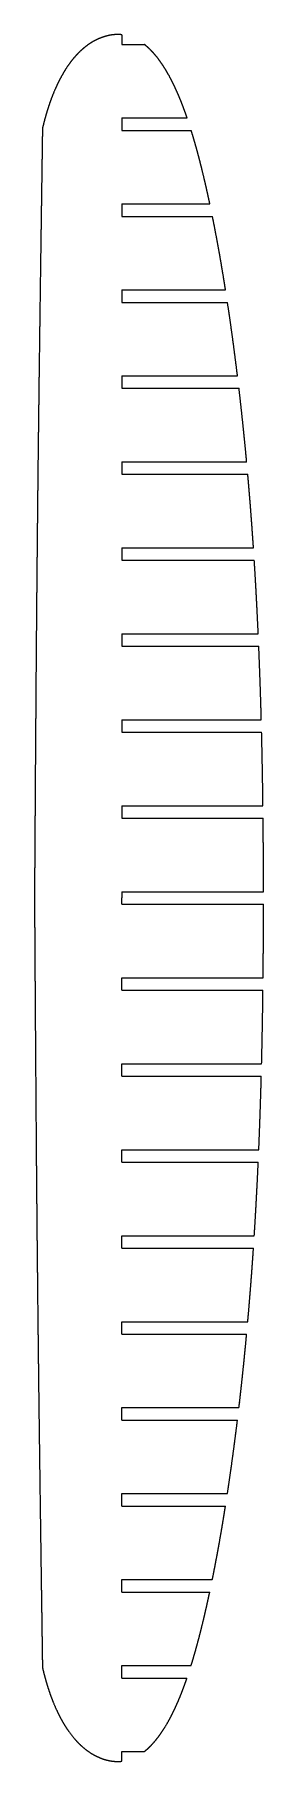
# Model space of a CAD drawing. Header units: metres. Extents: x 0 to 70, y -261 to 261.
import ezdxf

# ---------------------------------------------------------------- set-up
doc = ezdxf.new("R2010")
doc.units = ezdxf.units.M

msp = doc.modelspace()

# ---------------------------------------------------------------- linework, layer by layer
for p, q in [((26.84, 258.1, 925), (33.66, 258.1, 925)), ((26.84, 235.9, 925), (46.63, 235.9, 925)), ((26.84, 232.1, 925), (47.87, 232.1, 925)), ((26.84, 209.9, 925), (53.52, 209.9, 925)), ((26.84, 206.1, 925), (54.3, 206.1, 925)), ((26.84, 183.9, 925), (58.27, 183.9, 925)), ((26.84, 180.1, 925), (58.86, 180.1, 925)), ((26.84, 157.9, 925), (61.89, 157.9, 925)), ((26.84, 154.1, 925), (62.35, 154.1, 925)), ((26.84, 131.9, 925), (64.67, 131.9, 925)), ((26.84, 128.1, 925), (65.02, 128.1, 925)), ((26.84, 105.9, 925), (66.74, 105.9, 925)), ((26.84, 102.1, 925), (66.98, 102.1, 925)), ((26.84, 79.9, 925), (68.18, 79.9, 925)), ((26.84, 76.1, 925), (68.35, 76.1, 925)), ((26.84, 53.9, 925), (69.11, 53.9, 925)), ((26.84, 50.1, 925), (69.21, 50.1, 925)), ((26.84, 27.9, 925), (69.62, 27.9, 925)), ((26.84, 24.1, 925), (69.66, 24.1, 925)), ((26.84, 1.9, 925), (69.78, 1.9, 925)), ((26.84, -1.9, 925), (69.78, -1.9, 925)), ((26.84, -24.1, 925), (69.66, -24.1, 925)), ((26.84, -27.9, 925), (69.62, -27.9, 925)), ((26.84, -50.1, 925), (69.21, -50.1, 925)), ((26.84, -53.9, 925), (69.11, -53.9, 925)), ((26.84, -76.1, 925), (68.35, -76.1, 925)), ((26.84, -79.9, 925), (68.18, -79.9, 925)), ((26.84, -102.1, 925), (66.98, -102.1, 925)), ((26.84, -105.9, 925), (66.74, -105.9, 925)), ((26.84, -128.1, 925), (65.01, -128.1, 925)), ((26.84, -131.9, 925), (64.67, -131.9, 925)), ((26.84, -154.1, 925), (62.33, -154.1, 925)), ((26.84, -157.9, 925), (61.88, -157.9, 925)), ((26.84, -180.1, 925), (58.84, -180.1, 925)), ((26.84, -183.9, 925), (58.25, -183.9, 925)), ((26.84, -206.1, 925), (54.27, -206.1, 925)), ((26.84, -209.9, 925), (53.48, -209.9, 925)), ((26.84, -232.1, 925), (47.83, -232.1, 925)), ((26.84, -235.9, 925), (46.59, -235.9, 925)), ((26.84, -258.1, 925), (33.64, -258.1, 925))]:
    msp.add_line(p, q)
for points, knots in [([(26.84, 261.01, 925), (26.27, 261.07, 925), (25.69, 261.09, 925), (25.11, 261.09, 925), (24.53, 261.05, 925), (23.96, 260.99, 925), (23.39, 260.9, 925), (22.82, 260.78, 925), (22.07, 260.58, 925), (21.88, 260.53, 925), (21.69, 260.47, 925), (21.5, 260.41, 925), (21.31, 260.35, 925), (21.12, 260.29, 925), (20.93, 260.22, 925), (20.08, 259.91, 925), (19.43, 259.63, 925), (18.79, 259.33, 925), (18.16, 258.99, 925), (17.56, 258.63, 925), (16.96, 258.24, 925), (16.39, 257.82, 925), (15.02, 256.75, 925), (14.24, 256.07, 925), (13.5, 255.35, 925), (12.79, 254.6, 925), (12.12, 253.81, 925), (11.48, 253, 925), (10.88, 252.16, 925), (9.68, 250.38, 925), (9.09, 249.43, 925), (8.53, 248.47, 925), (8.01, 247.48, 925), (7.51, 246.49, 925), (7.04, 245.48, 925), (6.59, 244.45, 925), (5.64, 242.12, 925), (5.14, 240.81, 925), (4.68, 239.48, 925), (4.25, 238.14, 925), (3.85, 236.79, 925), (3.48, 235.44, 925), (3.13, 234.07, 925), (2.81, 232.7, 925)], [0, 0, 0, 0, 0, 0, 0, 0, 0, 0.114542, 0.114542, 0.114542, 0.114542, 0.114542, 0.114542, 0.114542, 0.154251, 0.154251, 0.154251, 0.154251, 0.154251, 0.154251, 0.154251, 0.294694, 0.294694, 0.294694, 0.294694, 0.294694, 0.294694, 0.294694, 0.499712, 0.499712, 0.499712, 0.499712, 0.499712, 0.499712, 0.499712, 0.720897, 0.720897, 0.720897, 0.720897, 0.720897, 0.720897, 0.720897, 1, 1, 1, 1, 1, 1, 1, 1, 1]), ([(46.63, 235.9, 925), (46.43, 236.48, 925), (46.22, 237.06, 925), (46.02, 237.64, 925), (45.81, 238.22, 925), (45.59, 238.8, 925), (45.38, 239.37, 925), (45.15, 239.95, 925), (44.54, 241.5, 925), (44.14, 242.48, 925), (43.72, 243.45, 925), (43.29, 244.42, 925), (42.84, 245.38, 925), (42.38, 246.33, 925), (41.9, 247.27, 925), (40.98, 248.98, 925), (40.54, 249.75, 925), (40.09, 250.51, 925), (39.63, 251.26, 925), (39.14, 252, 925), (38.64, 252.73, 925), (38.12, 253.44, 925), (37.14, 254.68, 925), (36.69, 255.22, 925), (36.23, 255.74, 925), (35.75, 256.25, 925), (35.26, 256.74, 925), (34.75, 257.22, 925), (34.21, 257.67, 925), (33.66, 258.1, 925)], [0, 0, 0, 0, 0, 0, 0, 0, 0, 0.189048, 0.189048, 0.189048, 0.189048, 0.189048, 0.189048, 0.189048, 0.5141, 0.5141, 0.5141, 0.5141, 0.5141, 0.5141, 0.5141, 0.785524, 0.785524, 0.785524, 0.785524, 0.785524, 0.785524, 0.785524, 1, 1, 1, 1, 1, 1, 1, 1, 1]), ([(2.81, 232.7, 925), (2.81, 232.71, 925), (2.81, 232.7, 925), (2.81, 232.7, 925), (2.81, 232.7, 925), (2.81, 232.7, 925), (2.81, 232.7, 925), (2.81, 232.7, 925), (2.81, 232.7, 925), (2.81, 232.7, 925), (2.81, 232.7, 925), (2.81, 232.69, 925), (2.81, 232.69, 925), (2.81, 232.68, 925), (2.81, 232.67, 925), (2.81, 232.65, 925), (2.81, 232.64, 925), (2.81, 232.63, 925), (2.81, 232.61, 925), (2.81, 232.59, 925), (2.81, 232.57, 925), (2.81, 232.54, 925), (2.8, 232.49, 925), (2.8, 232.47, 925), (2.8, 232.45, 925), (2.8, 232.43, 925), (2.8, 232.4, 925), (2.8, 232.38, 925), (2.8, 232.35, 925), (2.8, 232.28, 925), (2.8, 232.23, 925), (2.8, 232.18, 925), (2.8, 232.13, 925), (2.8, 232.07, 925), (2.8, 232, 925), (2.8, 231.94, 925), (2.79, 231.79, 925), (2.79, 231.7, 925), (2.79, 231.61, 925), (2.79, 231.52, 925), (2.79, 231.41, 925), (2.79, 231.3, 925), (2.79, 231.19, 925), (2.78, 230.85, 925), (2.78, 230.63, 925), (2.77, 230.41, 925), (2.77, 230.19, 925), (2.77, 229.97, 925), (2.77, 229.76, 925), (2.76, 229.54, 925), (2.75, 228.96, 925), (2.75, 228.6, 925), (2.74, 228.23, 925), (2.74, 227.87, 925), (2.73, 227.51, 925), (2.73, 227.15, 925), (2.72, 226.79, 925), (2.71, 225.65, 925), (2.69, 224.88, 925), (2.68, 224.11, 925), (2.67, 223.34, 925), (2.66, 222.57, 925), (2.65, 221.8, 925), (2.64, 221.03, 925), (2.62, 219.74, 925), (2.61, 219.2, 925), (2.61, 218.65, 925), (2.6, 218.08, 925), (2.59, 217.49, 925), (2.58, 216.89, 925), (2.57, 216.27, 925), (2.56, 215.29, 925), (2.55, 214.95, 925), (2.55, 214.61, 925), (2.54, 214.28, 925), (2.54, 213.94, 925), (2.53, 213.6, 925), (2.53, 213.27, 925), (2.52, 212.52, 925), (2.51, 212.1, 925), (2.5, 211.67, 925), (2.5, 211.24, 925), (2.49, 210.81, 925), (2.49, 210.36, 925), (2.48, 209.91, 925), (2.44, 207.23, 925), (2.41, 205, 925), (2.38, 202.78, 925), (2.35, 200.55, 925), (2.31, 198.33, 925), (2.28, 196.1, 925), (2.25, 193.88, 925), (2.15, 186.29, 925), (2.07, 180.92, 925), (2, 175.56, 925), (1.93, 170.2, 925), (1.86, 164.83, 925), (1.79, 159.47, 925), (1.72, 154.1, 925), (1.61, 144.72, 925), (1.56, 140.71, 925), (1.51, 136.69, 925), (1.46, 132.67, 925), (1.42, 128.66, 925), (1.37, 124.64, 925), (1.33, 120.62, 925), (1.25, 112.47, 925), (1.21, 108.34, 925), (1.16, 104.21, 925), (1.13, 100.07, 925), (1.09, 95.94, 925), (1.05, 91.81, 925), (1.01, 87.67, 925), (0.95, 80.34, 925), (0.93, 77.15, 925), (0.9, 73.95, 925), (0.87, 70.75, 925), (0.85, 67.56, 925), (0.82, 64.36, 925), (0.8, 61.16, 925), (0.76, 55.21, 925), (0.74, 52.45, 925), (0.72, 49.7, 925), (0.7, 46.94, 925), (0.68, 44.18, 925), (0.66, 41.43, 925), (0.64, 38.67, 925), (0.61, 34.04, 925), (0.6, 32.16, 925), (0.58, 30.29, 925), (0.57, 28.41, 925), (0.56, 26.54, 925), (0.55, 24.66, 925), (0.54, 22.79, 925), (0.52, 20.18, 925), (0.51, 19.46, 925), (0.51, 18.77, 925), (0.51, 18.09, 925), (0.5, 17.43, 925), (0.5, 16.79, 925), (0.49, 16.17, 925), (0.49, 14.99, 925), (0.48, 14.4, 925), (0.48, 13.82, 925), (0.47, 13.24, 925), (0.47, 12.65, 925), (0.47, 12.07, 925), (0.46, 11.49, 925), (0.46, 10.23, 925), (0.45, 9.55, 925), (0.45, 8.88, 925), (0.44, 8.2, 925), (0.44, 7.53, 925), (0.43, 6.85, 925), (0.43, 6.18, 925), (0.42, 5.16, 925), (0.42, 4.81, 925), (0.42, 4.47, 925), (0.42, 4.12, 925), (0.41, 3.78, 925), (0.41, 3.43, 925), (0.41, 3.09, 925), (0.41, 2.55, 925), (0.41, 2.37, 925), (0.4, 2.2, 925), (0.4, 2.04, 925), (0.4, 1.89, 925), (0.4, 1.75, 925), (0.4, 1.62, 925), (0.4, 1.36, 925), (0.4, 1.24, 925), (0.4, 1.13, 925), (0.4, 1.03, 925), (0.4, 0.94, 925), (0.4, 0.85, 925), (0.4, 0.77, 925), (0.39, 0.65, 925), (0.39, 0.62, 925), (0.39, 0.58, 925), (0.39, 0.55, 925), (0.39, 0.52, 925), (0.39, 0.49, 925), (0.39, 0.46, 925), (0.39, 0.38, 925), (0.39, 0.34, 925), (0.39, 0.3, 925), (0.39, 0.27, 925), (0.39, 0.24, 925), (0.39, 0.21, 925), (0.39, 0.18, 925), (0.39, 0.13, 925), (0.39, 0.11, 925), (0.39, 0.09, 925), (0.39, 0.08, 925), (0.39, 0.06, 925), (0.39, 0.05, 925), (0.39, 0.04, 925), (0.39, 0.03, 925), (0.39, 0.02, 925), (0.39, 0.01, 925), (0.39, 0.01, 925), (0.39, 0, 925), (0.39, 0, 925), (0.39, 0, 925), (0.39, 0, 925), (0.39, 0, 925), (0.39, 0, 925), (0.39, 0, 925), (0.39, 0, 925), (0.39, 0, 925), (0.39, -0.01, 925), (0.39, -0.02, 925), (0.39, -0.03, 925), (0.39, -0.03, 925), (0.39, -0.05, 925), (0.39, -0.06, 925), (0.39, -0.08, 925), (0.39, -0.1, 925), (0.39, -0.14, 925), (0.39, -0.17, 925), (0.39, -0.2, 925), (0.39, -0.24, 925), (0.39, -0.28, 925), (0.39, -0.32, 925), (0.39, -0.37, 925), (0.39, -0.47, 925), (0.39, -0.52, 925), (0.39, -0.57, 925), (0.39, -0.63, 925), (0.39, -0.69, 925), (0.4, -0.76, 925), (0.4, -0.83, 925), (0.4, -0.98, 925), (0.4, -1.06, 925), (0.4, -1.14, 925), (0.4, -1.23, 925), (0.4, -1.33, 925), (0.4, -1.43, 925), (0.4, -1.53, 925), (0.4, -1.87, 925), (0.4, -2.08, 925), (0.41, -2.3, 925), (0.41, -2.52, 925), (0.41, -2.74, 925), (0.41, -2.96, 925), (0.41, -3.18, 925), (0.41, -3.76, 925), (0.42, -4.13, 925), (0.42, -4.49, 925), (0.42, -4.85, 925), (0.42, -5.22, 925), (0.43, -5.58, 925), (0.43, -5.95, 925), (0.44, -7.08, 925), (0.44, -7.86, 925), (0.45, -8.63, 925), (0.45, -9.41, 925), (0.46, -10.18, 925), (0.46, -10.95, 925), (0.47, -11.73, 925), (0.47, -13.02, 925), (0.48, -13.56, 925), (0.48, -14.12, 925), (0.48, -14.69, 925), (0.49, -15.28, 925), (0.49, -15.89, 925), (0.5, -16.51, 925), (0.5, -17.49, 925), (0.5, -17.83, 925), (0.51, -18.17, 925), (0.51, -18.51, 925), (0.51, -18.85, 925), (0.51, -19.19, 925), (0.51, -19.52, 925), (0.52, -20.28, 925), (0.52, -20.7, 925), (0.53, -21.12, 925), (0.53, -21.56, 925), (0.53, -22, 925), (0.53, -22.44, 925), (0.54, -22.89, 925), (0.55, -25.5, 925), (0.57, -27.65, 925), (0.58, -29.8, 925), (0.59, -31.94, 925), (0.61, -34.09, 925), (0.62, -36.24, 925), (0.64, -38.39, 925), (0.69, -45.89, 925), (0.73, -51.24, 925), (0.77, -56.6, 925), (0.81, -61.96, 925), (0.85, -67.31, 925), (0.89, -72.67, 925), (0.93, -78.02, 925), (1.01, -87.51, 925), (1.05, -91.64, 925), (1.09, -95.78, 925), (1.12, -99.91, 925), (1.16, -104.04, 925), (1.2, -108.17, 925), (1.25, -112.31, 925), (1.33, -120.57, 925), (1.38, -124.7, 925), (1.42, -128.83, 925), (1.47, -132.95, 925), (1.52, -137.08, 925), (1.56, -141.21, 925), (1.61, -145.34, 925), (1.7, -152.66, 925), (1.74, -155.85, 925), (1.78, -159.04, 925), (1.82, -162.22, 925), (1.87, -165.41, 925), (1.91, -168.6, 925), (1.95, -171.79, 925), (2.03, -177.72, 925), (2.07, -180.47, 925), (2.1, -183.22, 925), (2.14, -185.96, 925), (2.18, -188.71, 925), (2.22, -191.45, 925), (2.26, -194.2, 925), (2.32, -198.81, 925), (2.35, -200.68, 925), (2.37, -202.55, 925), (2.4, -204.42, 925), (2.43, -206.28, 925), (2.45, -208.15, 925), (2.48, -210.02, 925), (2.52, -212.62, 925), (2.53, -213.33, 925), (2.54, -214.02, 925), (2.55, -214.69, 925), (2.56, -215.35, 925), (2.57, -215.99, 925), (2.58, -216.6, 925), (2.59, -217.79, 925), (2.6, -218.37, 925), (2.61, -218.95, 925), (2.62, -219.53, 925), (2.63, -220.11, 925), (2.63, -220.69, 925), (2.64, -221.27, 925), (2.66, -222.52, 925), (2.67, -223.19, 925), (2.68, -223.87, 925), (2.69, -224.54, 925), (2.7, -225.21, 925), (2.71, -225.88, 925), (2.72, -226.55, 925), (2.73, -227.57, 925), (2.74, -227.91, 925), (2.74, -228.26, 925), (2.75, -228.6, 925), (2.75, -228.94, 925), (2.76, -229.29, 925), (2.76, -229.63, 925), (2.77, -230.16, 925), (2.77, -230.34, 925), (2.78, -230.51, 925), (2.78, -230.67, 925), (2.78, -230.82, 925), (2.78, -230.96, 925), (2.78, -231.1, 925), (2.79, -231.35, 925), (2.79, -231.47, 925), (2.79, -231.58, 925), (2.79, -231.68, 925), (2.79, -231.77, 925), (2.8, -231.86, 925), (2.8, -231.94, 925), (2.8, -232.06, 925), (2.8, -232.09, 925), (2.8, -232.13, 925), (2.8, -232.16, 925), (2.8, -232.19, 925), (2.8, -232.22, 925), (2.8, -232.25, 925), (2.8, -232.32, 925), (2.8, -232.36, 925), (2.8, -232.4, 925), (2.8, -232.44, 925), (2.8, -232.47, 925), (2.8, -232.5, 925), (2.81, -232.53, 925), (2.81, -232.57, 925), (2.81, -232.59, 925), (2.81, -232.61, 925), (2.81, -232.63, 925), (2.81, -232.64, 925), (2.81, -232.65, 925), (2.81, -232.66, 925), (2.81, -232.68, 925), (2.81, -232.68, 925), (2.81, -232.69, 925), (2.81, -232.69, 925), (2.81, -232.69, 925), (2.81, -232.7, 925), (2.81, -232.7, 925), (2.81, -232.7, 925), (2.81, -232.7, 925), (2.81, -232.7, 925), (2.81, -232.7, 925), (2.81, -232.7, 925), (2.81, -232.7, 925), (2.81, -232.71, 925), (2.81, -232.71, 925)], [0, 0, 0, 0, 0, 0, 0, 0, 0, 0.002268, 0.002268, 0.002268, 0.002268, 0.002268, 0.002268, 0.002268, 0.004638, 0.004638, 0.004638, 0.004638, 0.004638, 0.004638, 0.004638, 0.007245, 0.007245, 0.007245, 0.007245, 0.007245, 0.007245, 0.007245, 0.008903, 0.008903, 0.008903, 0.008903, 0.008903, 0.008903, 0.008903, 0.011273, 0.011273, 0.011273, 0.011273, 0.011273, 0.011273, 0.011273, 0.01388, 0.01388, 0.01388, 0.01388, 0.01388, 0.01388, 0.01388, 0.018486, 0.018486, 0.018486, 0.018486, 0.018486, 0.018486, 0.018486, 0.026123, 0.026123, 0.026123, 0.026123, 0.026123, 0.026123, 0.026123, 0.042374, 0.042374, 0.042374, 0.042374, 0.042374, 0.042374, 0.042374, 0.053316, 0.053316, 0.053316, 0.053316, 0.053316, 0.053316, 0.053316, 0.059065, 0.059065, 0.059065, 0.059065, 0.059065, 0.059065, 0.059065, 0.066101, 0.066101, 0.066101, 0.066101, 0.066101, 0.066101, 0.066101, 0.100432, 0.100432, 0.100432, 0.100432, 0.100432, 0.100432, 0.100432, 0.183167, 0.183167, 0.183167, 0.183167, 0.183167, 0.183167, 0.183167, 0.245119, 0.245119, 0.245119, 0.245119, 0.245119, 0.245119, 0.245119, 0.308874, 0.308874, 0.308874, 0.308874, 0.308874, 0.308874, 0.308874, 0.358184, 0.358184, 0.358184, 0.358184, 0.358184, 0.358184, 0.358184, 0.400694, 0.400694, 0.400694, 0.400694, 0.400694, 0.400694, 0.400694, 0.429622, 0.429622, 0.429622, 0.429622, 0.429622, 0.429622, 0.429622, 0.440944, 0.440944, 0.440944, 0.440944, 0.440944, 0.440944, 0.440944, 0.451886, 0.451886, 0.451886, 0.451886, 0.451886, 0.451886, 0.451886, 0.464546, 0.464546, 0.464546, 0.464546, 0.464546, 0.464546, 0.464546, 0.471026, 0.471026, 0.471026, 0.471026, 0.471026, 0.471026, 0.471026, 0.474591, 0.474591, 0.474591, 0.474591, 0.474591, 0.474591, 0.474591, 0.478156, 0.478156, 0.478156, 0.478156, 0.478156, 0.478156, 0.478156, 0.479939, 0.479939, 0.479939, 0.479939, 0.479939, 0.479939, 0.479939, 0.48291, 0.48291, 0.48291, 0.48291, 0.48291, 0.48291, 0.48291, 0.485881, 0.485881, 0.485881, 0.485881, 0.485881, 0.485881, 0.485881, 0.489036, 0.489036, 0.489036, 0.489036, 0.489036, 0.489036, 0.489036, 0.492035, 0.492035, 0.492035, 0.492035, 0.492035, 0.492035, 0.492035, 0.495006, 0.495006, 0.495006, 0.495006, 0.495006, 0.495006, 0.495006, 0.497977, 0.497977, 0.497977, 0.497977, 0.497977, 0.497977, 0.497977, 0.500453, 0.500453, 0.500453, 0.500453, 0.500453, 0.500453, 0.500453, 0.502929, 0.502929, 0.502929, 0.502929, 0.502929, 0.502929, 0.502929, 0.507742, 0.507742, 0.507742, 0.507742, 0.507742, 0.507742, 0.507742, 0.515721, 0.515721, 0.515721, 0.515721, 0.515721, 0.515721, 0.515721, 0.532701, 0.532701, 0.532701, 0.532701, 0.532701, 0.532701, 0.532701, 0.544133, 0.544133, 0.544133, 0.544133, 0.544133, 0.544133, 0.544133, 0.55014, 0.55014, 0.55014, 0.55014, 0.55014, 0.55014, 0.55014, 0.557492, 0.557492, 0.557492, 0.557492, 0.557492, 0.557492, 0.557492, 0.591954, 0.591954, 0.591954, 0.591954, 0.591954, 0.591954, 0.591954, 0.677894, 0.677894, 0.677894, 0.677894, 0.677894, 0.677894, 0.677894, 0.74421, 0.74421, 0.74421, 0.74421, 0.74421, 0.74421, 0.74421, 0.810467, 0.810467, 0.810467, 0.810467, 0.810467, 0.810467, 0.810467, 0.861633, 0.861633, 0.861633, 0.861633, 0.861633, 0.861633, 0.861633, 0.905699, 0.905699, 0.905699, 0.905699, 0.905699, 0.905699, 0.905699, 0.93567, 0.93567, 0.93567, 0.93567, 0.93567, 0.93567, 0.93567, 0.947398, 0.947398, 0.947398, 0.947398, 0.947398, 0.947398, 0.947398, 0.958733, 0.958733, 0.958733, 0.958733, 0.958733, 0.958733, 0.958733, 0.971847, 0.971847, 0.971847, 0.971847, 0.971847, 0.971847, 0.971847, 0.978559, 0.978559, 0.978559, 0.978559, 0.978559, 0.978559, 0.978559, 0.982253, 0.982253, 0.982253, 0.982253, 0.982253, 0.982253, 0.982253, 0.985946, 0.985946, 0.985946, 0.985946, 0.985946, 0.985946, 0.985946, 0.987792, 0.987792, 0.987792, 0.987792, 0.987792, 0.987792, 0.987792, 0.99087, 0.99087, 0.99087, 0.99087, 0.99087, 0.99087, 0.99087, 0.993948, 0.993948, 0.993948, 0.993948, 0.993948, 0.993948, 0.993948, 0.996102, 0.996102, 0.996102, 0.996102, 0.996102, 0.996102, 0.996102, 1, 1, 1, 1, 1, 1, 1, 1, 1]), ([(53.52, 209.9, 925), (53.28, 210.99, 925), (53.05, 212.08, 925), (52.81, 213.16, 925), (52.57, 214.25, 925), (52.32, 215.33, 925), (52.07, 216.42, 925), (51.81, 217.5, 925), (51.19, 220.09, 925), (50.81, 221.61, 925), (50.43, 223.12, 925), (50.03, 224.62, 925), (49.63, 226.13, 925), (49.21, 227.63, 925), (48.77, 229.12, 925), (48.27, 230.8, 925), (48.21, 230.99, 925), (48.15, 231.18, 925), (48.1, 231.36, 925), (48.04, 231.55, 925), (47.98, 231.73, 925), (47.93, 231.92, 925), (47.87, 232.1, 925)], [0, 0, 0, 0, 0, 0, 0, 0, 0, 0.388045, 0.388045, 0.388045, 0.388045, 0.388045, 0.388045, 0.388045, 0.931466, 0.931466, 0.931466, 0.931466, 0.931466, 0.931466, 0.931466, 1, 1, 1, 1, 1, 1, 1, 1, 1]), ([(58.27, 183.9, 925), (58.18, 184.47, 925), (58.09, 185.03, 925), (58, 185.6, 925), (57.91, 186.17, 925), (57.82, 186.73, 925), (57.73, 187.3, 925), (57.63, 187.86, 925), (57.17, 190.64, 925), (56.8, 192.86, 925), (56.41, 195.07, 925), (56.01, 197.28, 925), (55.6, 199.49, 925), (55.18, 201.7, 925), (54.75, 203.9, 925), (54.3, 206.1, 925)], [0, 0, 0, 0, 0, 0, 0, 0, 0, 0.203412, 0.203412, 0.203412, 0.203412, 0.203412, 0.203412, 0.203412, 1, 1, 1, 1, 1, 1, 1, 1, 1]), ([(64.67, 131.9, 925), (64.67, 131.91, 925), (64.67, 131.92, 925), (64.67, 131.93, 925), (64.67, 131.94, 925), (64.67, 131.94, 925), (64.67, 131.95, 925), (64.67, 131.96, 925), (64.42, 134.63, 925), (64.17, 137.29, 925), (63.9, 139.94, 925), (63.63, 142.6, 925), (63.35, 145.25, 925), (63.06, 147.9, 925), (62.76, 150.55, 925), (62.44, 153.32, 925), (62.43, 153.43, 925), (62.41, 153.54, 925), (62.4, 153.65, 925), (62.39, 153.76, 925), (62.37, 153.88, 925), (62.36, 153.99, 925), (62.35, 154.1, 925)], [0, 0, 0, 0, 0, 0, 0, 0, 0, 0.003222, 0.003222, 0.003222, 0.003222, 0.003222, 0.003222, 0.003222, 0.959653, 0.959653, 0.959653, 0.959653, 0.959653, 0.959653, 0.959653, 1, 1, 1, 1, 1, 1, 1, 1, 1]), ([(66.74, 105.9, 925), (66.66, 107.11, 925), (66.57, 108.31, 925), (66.49, 109.52, 925), (66.41, 110.72, 925), (66.32, 111.93, 925), (66.23, 113.14, 925), (66.14, 114.34, 925), (65.96, 116.71, 925), (65.87, 117.87, 925), (65.78, 119.02, 925), (65.69, 120.18, 925), (65.59, 121.34, 925), (65.5, 122.49, 925), (65.4, 123.65, 925), (65.27, 125.22, 925), (65.23, 125.63, 925), (65.2, 126.04, 925), (65.16, 126.45, 925), (65.13, 126.86, 925), (65.09, 127.28, 925), (65.05, 127.69, 925), (65.02, 128.1, 925)], [0, 0, 0, 0, 0, 0, 0, 0, 0, 0.433708, 0.433708, 0.433708, 0.433708, 0.433708, 0.433708, 0.433708, 0.851016, 0.851016, 0.851016, 0.851016, 0.851016, 0.851016, 0.851016, 1, 1, 1, 1, 1, 1, 1, 1, 1]), ([(65.01, -128.1, 925), (65.04, -127.82, 925), (65.06, -127.53, 925), (65.09, -127.25, 925), (65.11, -126.96, 925), (65.14, -126.68, 925), (65.16, -126.4, 925), (65.19, -126.11, 925), (65.43, -123.34, 925), (65.63, -120.85, 925), (65.84, -118.36, 925), (66.03, -115.87, 925), (66.22, -113.38, 925), (66.4, -110.89, 925), (66.57, -108.39, 925), (66.74, -105.9, 925)], [0, 0, 0, 0, 0, 0, 0, 0, 0, 0.102348, 0.102348, 0.102348, 0.102348, 0.102348, 0.102348, 0.102348, 1, 1, 1, 1, 1, 1, 1, 1, 1]), ([(62.33, -154.1, 925), (62.36, -153.86, 925), (62.39, -153.63, 925), (62.42, -153.39, 925), (62.44, -153.15, 925), (62.47, -152.92, 925), (62.5, -152.68, 925), (62.53, -152.45, 925), (62.82, -149.94, 925), (63.07, -147.66, 925), (63.32, -145.39, 925), (63.56, -143.12, 925), (63.8, -140.84, 925), (64.03, -138.57, 925), (64.25, -136.29, 925), (64.49, -133.75, 925), (64.52, -133.49, 925), (64.54, -133.22, 925), (64.57, -132.96, 925), (64.59, -132.69, 925), (64.62, -132.43, 925), (64.64, -132.16, 925), (64.67, -131.9, 925)], [0, 0, 0, 0, 0, 0, 0, 0, 0, 0.085301, 0.085301, 0.085301, 0.085301, 0.085301, 0.085301, 0.085301, 0.904869, 0.904869, 0.904869, 0.904869, 0.904869, 0.904869, 0.904869, 1, 1, 1, 1, 1, 1, 1, 1, 1]), ([(54.27, -206.1, 925), (54.72, -203.9, 925), (55.15, -201.7, 925), (55.57, -199.49, 925), (55.98, -197.28, 925), (56.38, -195.07, 925), (56.77, -192.86, 925), (57.15, -190.65, 925), (57.61, -187.86, 925), (57.7, -187.3, 925), (57.79, -186.73, 925), (57.89, -186.17, 925), (57.98, -185.6, 925), (58.07, -185.03, 925), (58.16, -184.47, 925), (58.25, -183.9, 925)], [0, 0, 0, 0, 0, 0, 0, 0, 0, 0.796525, 0.796525, 0.796525, 0.796525, 0.796525, 0.796525, 0.796525, 1, 1, 1, 1, 1, 1, 1, 1, 1]), ([(47.83, -232.1, 925), (48.35, -230.43, 925), (48.85, -228.75, 925), (49.33, -227.06, 925), (49.8, -225.37, 925), (50.25, -223.68, 925), (50.68, -221.98, 925), (51.1, -220.28, 925), (51.78, -217.5, 925), (52.03, -216.42, 925), (52.28, -215.33, 925), (52.53, -214.25, 925), (52.78, -213.16, 925), (53.01, -212.08, 925), (53.25, -210.99, 925), (53.48, -209.9, 925)], [0, 0, 0, 0, 0, 0, 0, 0, 0, 0.611551, 0.611551, 0.611551, 0.611551, 0.611551, 0.611551, 0.611551, 1, 1, 1, 1, 1, 1, 1, 1, 1]), ([(2.81, -232.71, 925), (3.16, -234.19, 925), (3.54, -235.67, 925), (3.95, -237.14, 925), (4.39, -238.61, 925), (4.87, -240.06, 925), (5.39, -241.5, 925), (5.94, -242.92, 925), (7.04, -245.47, 925), (7.57, -246.61, 925), (8.13, -247.73, 925), (8.73, -248.84, 925), (9.36, -249.92, 925), (10.04, -250.98, 925), (10.76, -252.01, 925), (12.38, -254.11, 925), (13.3, -255.17, 925), (14.28, -256.18, 925), (15.33, -257.12, 925), (16.44, -257.98, 925), (17.62, -258.75, 925), (18.87, -259.4, 925), (20.42, -260.04, 925), (20.68, -260.14, 925), (20.94, -260.23, 925), (21.2, -260.32, 925), (21.46, -260.41, 925), (21.72, -260.49, 925), (21.99, -260.56, 925), (22.54, -260.71, 925), (22.83, -260.77, 925), (23.12, -260.84, 925), (23.41, -260.89, 925), (23.71, -260.94, 925), (24, -260.98, 925), (24.29, -261.01, 925), (24.87, -261.05, 925), (25.15, -261.07, 925), (25.43, -261.08, 925), (25.72, -261.08, 925), (26, -261.07, 925), (26.28, -261.06, 925), (26.56, -261.04, 925), (26.84, -261.01, 925)], [0, 0, 0, 0, 0, 0, 0, 0, 0, 0.01925465, 0.01925465, 0.01925465, 0.01925465, 0.01925465, 0.01925465, 0.01925465, 0.03506981, 0.03506981, 0.03506981, 0.03506981, 0.03506981, 0.03506981, 0.03506981, 0.05273002, 0.05273002, 0.05273002, 0.05273002, 0.05273002, 0.05273002, 0.05273002, 0.05619867, 0.05619867, 0.05619867, 0.05619867, 0.05619867, 0.05619867, 0.05619867, 0.05995095, 0.05995095, 0.05995095, 0.05995095, 0.05995095, 0.05995095, 0.05995095, 0.06352246, 0.06352246, 0.06352246, 0.06352246, 0.06352246, 0.06352246, 0.06352246, 0.06352246, 0.06352246]), ([(33.64, -258.1, 925), (33.91, -257.89, 925), (34.18, -257.67, 925), (34.45, -257.44, 925), (34.71, -257.21, 925), (34.96, -256.97, 925), (35.21, -256.73, 925), (35.46, -256.48, 925), (36.39, -255.53, 925), (37.03, -254.8, 925), (37.65, -254.04, 925), (38.24, -253.26, 925), (38.8, -252.46, 925), (39.34, -251.64, 925), (39.86, -250.81, 925), (41.03, -248.84, 925), (41.66, -247.69, 925), (42.26, -246.53, 925), (42.83, -245.35, 925), (43.38, -244.15, 925), (43.9, -242.95, 925), (44.4, -241.74, 925), (45.11, -239.95, 925), (45.33, -239.37, 925), (45.55, -238.8, 925), (45.77, -238.22, 925), (45.98, -237.64, 925), (46.18, -237.06, 925), (46.39, -236.48, 925), (46.59, -235.9, 925)], [0, 0, 0, 0, 0, 0, 0, 0, 0, 0.107136, 0.107136, 0.107136, 0.107136, 0.107136, 0.107136, 0.107136, 0.40769, 0.40769, 0.40769, 0.40769, 0.40769, 0.40769, 0.40769, 0.810809, 0.810809, 0.810809, 0.810809, 0.810809, 0.810809, 0.810809, 1, 1, 1, 1, 1, 1, 1, 1, 1])]:
    msp.add_open_spline(points, degree=8, knots=knots)
for points, degree in [([(26.84, 261.01, 925), (26.84, 258.1, 925)], 1), ([(26.84, 235.9, 925), (26.84, 232.1, 925)], 1), ([(26.84, 209.9, 925), (26.84, 206.1, 925)], 1), ([(26.84, 183.9, 925), (26.84, 180.1, 925)], 1), ([(61.89, 157.9, 925), (61.55, 160.68, 925), (61.2, 163.46, 925), (60.84, 166.24, 925), (60.47, 169.01, 925), (60.09, 171.79, 925), (59.69, 174.56, 925), (59.28, 177.33, 925), (58.86, 180.1, 925)], 8), ([(26.84, 157.9, 925), (26.84, 154.1, 925)], 1), ([(26.84, 131.9, 925), (26.84, 128.1, 925)], 1), ([(26.84, 105.9, 925), (26.84, 102.1, 925)], 1), ([(68.18, 79.9, 925), (68.06, 82.68, 925), (67.92, 85.45, 925), (67.79, 88.23, 925), (67.64, 91, 925), (67.49, 93.78, 925), (67.33, 96.55, 925), (67.16, 99.33, 925), (66.98, 102.1, 925)], 8), ([(26.84, 79.9, 925), (26.84, 76.1, 925)], 1), ([(69.11, 53.9, 925), (69.04, 56.68, 925), (68.96, 59.45, 925), (68.87, 62.23, 925), (68.78, 65, 925), (68.68, 67.78, 925), (68.57, 70.55, 925), (68.46, 73.33, 925), (68.35, 76.1, 925)], 8), ([(26.84, 53.9, 925), (26.84, 50.1, 925)], 1), ([(69.62, 27.9, 925), (69.58, 30.68, 925), (69.54, 33.45, 925), (69.5, 36.23, 925), (69.45, 39, 925), (69.4, 41.78, 925), (69.34, 44.55, 925), (69.28, 47.33, 925), (69.21, 50.1, 925)], 8), ([(26.84, 27.9, 925), (26.84, 24.1, 925)], 1), ([(69.78, 1.9, 925), (69.78, 4.68, 925), (69.77, 7.45, 925), (69.76, 10.23, 925), (69.75, 13, 925), (69.73, 15.78, 925), (69.71, 18.55, 925), (69.69, 21.33, 925), (69.66, 24.1, 925)], 8), ([(26.84, 1.9, 925), (26.84, 0, 925)], 1), ([(26.84, -1.9, 925), (26.84, 0, 925)], 1), ([(69.66, -24.1, 925), (69.69, -21.33, 925), (69.71, -18.55, 925), (69.73, -15.78, 925), (69.75, -13, 925), (69.76, -10.23, 925), (69.77, -7.45, 925), (69.78, -4.68, 925), (69.78, -1.9, 925)], 8), ([(26.84, -27.9, 925), (26.84, -24.1, 925)], 1), ([(69.21, -50.1, 925), (69.28, -47.33, 925), (69.34, -44.55, 925), (69.4, -41.78, 925), (69.45, -39, 925), (69.5, -36.23, 925), (69.54, -33.45, 925), (69.58, -30.68, 925), (69.62, -27.9, 925)], 8), ([(26.84, -53.9, 925), (26.84, -50.1, 925)], 1), ([(68.35, -76.1, 925), (68.47, -73.33, 925), (68.58, -70.55, 925), (68.68, -67.78, 925), (68.78, -65, 925), (68.87, -62.23, 925), (68.96, -59.45, 925), (69.04, -56.68, 925), (69.11, -53.9, 925)], 8), ([(26.84, -79.9, 925), (26.84, -76.1, 925)], 1), ([(66.98, -102.1, 925), (67.16, -99.33, 925), (67.33, -96.55, 925), (67.49, -93.78, 925), (67.64, -91, 925), (67.79, -88.23, 925), (67.93, -85.45, 925), (68.06, -82.68, 925), (68.18, -79.9, 925)], 8), ([(26.84, -105.9, 925), (26.84, -102.1, 925)], 1), ([(26.84, -131.9, 925), (26.84, -128.1, 925)], 1), ([(26.84, -157.9, 925), (26.84, -154.1, 925)], 1), ([(58.84, -180.1, 925), (59.26, -177.33, 925), (59.67, -174.56, 925), (60.07, -171.79, 925), (60.45, -169.01, 925), (60.82, -166.24, 925), (61.19, -163.46, 925), (61.54, -160.68, 925), (61.88, -157.9, 925)], 8), ([(26.84, -183.9, 925), (26.84, -180.1, 925)], 1), ([(26.84, -209.9, 925), (26.84, -206.1, 925)], 1), ([(26.84, -235.9, 925), (26.84, -232.1, 925)], 1), ([(26.84, -261.01, 925), (26.84, -258.1, 925)], 1)]:
    msp.add_open_spline(points, degree=degree)

doc.saveas('drawing.dxf')
